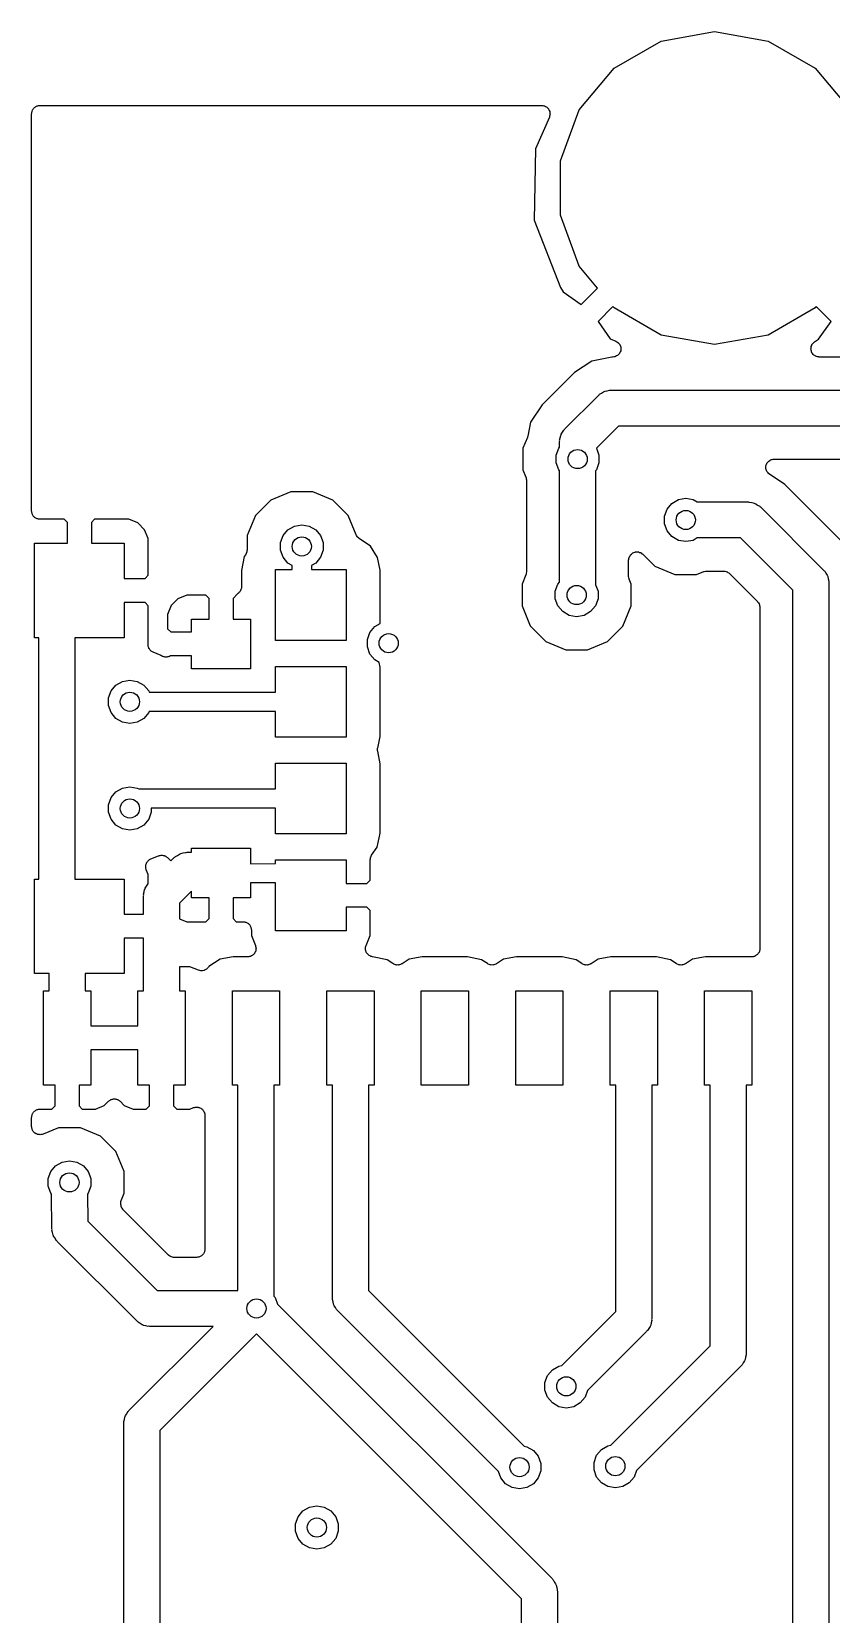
# Model space of a CAD drawing. Extents: x 91.7 to 190.7, y -114.3 to -59.5.
# Drawn here: x 91.69 to 108.62, y -92.98 to -59.46 of the extents above; entities that cross this region are included whole.
import ezdxf

# ---------------------------------------------------------------- set-up
doc = ezdxf.new("R2010")
doc.units = 0
doc.header["$MEASUREMENT"] = 0
doc.layers.add('BLACK', color=7, linetype='CONTINUOUS')

msp = doc.modelspace()

# ---------------------------------------------------------------- linework, layer by layer
at = {"layer": 'Black'}
for p, q in [((104.021, -60.2324), (105.017, -59.6572)), ((105.017, -59.6572), (106.15, -59.4574)), ((106.15, -59.4574), (107.283, -59.6572)), ((107.283, -59.6572), (108.279, -60.2324)), ((103.281, -61.1137), (104.021, -60.2324)), ((108.279, -60.2324), (109.019, -61.1137)), ((91.69, -61.1955), (91.6927, -61.1804)), ((91.69, -69.6102), (91.69, -61.1955)), ((91.6927, -61.165), (91.6979, -61.1506)), ((91.6927, -61.1804), (91.6927, -61.165)), ((91.6979, -61.1506), (91.7006, -61.1355)), ((91.7006, -61.1355), (91.7083, -61.1222)), ((91.7083, -61.1222), (91.7135, -61.1077)), ((91.7135, -61.1077), (91.7234, -61.096)), ((91.7234, -61.096), (91.7311, -61.0827)), ((91.7311, -61.0827), (91.7428, -61.0728)), ((91.7428, -61.0728), (91.7527, -61.0611)), ((91.7527, -61.0611), (91.766, -61.0534)), ((91.766, -61.0534), (91.7777, -61.0435)), ((91.7777, -61.0435), (91.7922, -61.0383)), ((91.7922, -61.0383), (91.8055, -61.0306)), ((91.8055, -61.0306), (91.8206, -61.0279)), ((91.8206, -61.0279), (91.835, -61.0227)), ((91.835, -61.0227), (91.8504, -61.0227)), ((91.8504, -61.0227), (91.8655, -61.02)), ((91.8655, -61.02), (102.491, -61.02)), ((102.652, -61.2659), (102.358, -61.9368)), ((102.491, -61.02), (102.511, -61.0236)), ((102.511, -61.0236), (102.532, -61.025)), ((102.532, -61.025), (102.541, -61.0289)), ((102.541, -61.0289), (102.551, -61.0306)), ((102.551, -61.0306), (102.569, -61.041)), ((102.569, -61.041), (102.588, -61.0494)), ((102.588, -61.0494), (102.595, -61.0562)), ((102.595, -61.0562), (102.604, -61.0611)), ((102.604, -61.0611), (102.617, -61.077)), ((102.617, -61.077), (102.632, -61.0915)), ((102.632, -61.0915), (102.636, -61.1002)), ((102.636, -61.1002), (102.643, -61.1077)), ((102.643, -61.1077), (102.65, -61.1274)), ((102.65, -61.1274), (102.659, -61.1461)), ((102.656, -61.2456), (102.652, -61.2659)), ((102.664, -61.226), (102.656, -61.2456)), ((102.659, -61.1461), (102.66, -61.1558)), ((102.66, -61.1558), (102.664, -61.165)), ((102.664, -61.165), (102.664, -61.1859)), ((102.664, -61.1859), (102.666, -61.2066)), ((102.666, -61.2066), (102.664, -61.2162)), ((102.664, -61.2162), (102.664, -61.226)), ((102.888, -62.1948), (103.281, -61.1137)), ((102.358, -61.9368), (102.328, -63.4514)), ((102.888, -63.3452), (102.888, -62.1948)), ((103.281, -64.4263), (102.888, -63.3452)), ((102.328, -63.4514), (102.885, -64.877)), ((103.671, -64.8903), (103.281, -64.4263)), ((102.885, -64.877), (102.946, -64.9689)), ((102.946, -64.9689), (103.324, -65.2363)), ((103.324, -65.2363), (103.671, -64.8903)), ((103.998, -65.2809), (103.684, -65.5955)), ((104.021, -65.3076), (103.998, -65.2809)), ((105.017, -65.8828), (104.021, -65.3076)), ((108.279, -65.3076), (107.283, -65.8828)), ((108.302, -65.2809), (108.279, -65.3076)), ((108.616, -65.5955), (108.302, -65.2809)), ((103.684, -65.5955), (103.942, -65.9602)), ((108.349, -65.9735), (108.616, -65.5955)), ((103.942, -65.9602), (104.062, -66.0127)), ((104.062, -66.0127), (104.083, -66.0266)), ((104.083, -66.0266), (104.104, -66.0391)), ((106.15, -66.0826), (105.017, -65.8828)), ((107.283, -65.8828), (106.15, -66.0826)), ((108.253, -66.0391), (108.261, -66.0342)), ((108.261, -66.0342), (108.268, -66.0276)), ((108.268, -66.0276), (108.349, -65.9735)), ((103.977, -66.349), (103.548, -66.4345)), ((103.991, -66.349), (103.977, -66.349)), ((104.016, -66.3447), (103.991, -66.349)), ((104.041, -66.3419), (104.016, -66.3447)), ((104.046, -66.3394), (104.041, -66.3419)), ((104.051, -66.3384), (104.046, -66.3394)), ((104.073, -66.3259), (104.051, -66.3384)), ((104.095, -66.3148), (104.073, -66.3259)), ((104.099, -66.3108), (104.095, -66.3148)), ((104.104, -66.3079), (104.099, -66.3108)), ((104.104, -66.0391), (104.108, -66.0434)), ((104.12, -66.2888), (104.104, -66.3079)), ((104.108, -66.0434), (104.112, -66.0465)), ((104.112, -66.0465), (104.127, -66.0666)), ((104.137, -66.2707), (104.12, -66.2888)), ((104.127, -66.0666), (104.143, -66.0857)), ((104.14, -66.2656), (104.137, -66.2707)), ((104.143, -66.2613), (104.14, -66.2656)), ((104.143, -66.0857), (104.145, -66.091)), ((104.152, -66.2378), (104.143, -66.2613)), ((104.145, -66.091), (104.149, -66.0956)), ((104.149, -66.0956), (104.156, -66.1195)), ((104.162, -66.2149), (104.152, -66.2378)), ((104.156, -66.1195), (104.164, -66.143)), ((104.164, -66.204), (104.162, -66.2093)), ((104.162, -66.2093), (104.162, -66.2149)), ((104.164, -66.143), (104.164, -66.1487)), ((104.164, -66.1487), (104.166, -66.1541)), ((104.166, -66.1541), (104.164, -66.179)), ((104.164, -66.179), (104.164, -66.204)), ((108.19, -66.185), (108.193, -66.1641)), ((108.193, -66.1943), (108.19, -66.185)), ((108.193, -66.143), (108.196, -66.134)), ((108.193, -66.1641), (108.193, -66.143)), ((108.193, -66.204), (108.193, -66.1943)), ((108.2, -66.2237), (108.193, -66.204)), ((108.196, -66.134), (108.197, -66.1244)), ((108.197, -66.1244), (108.206, -66.1055)), ((108.205, -66.2442), (108.2, -66.2237)), ((108.21, -66.2522), (108.205, -66.2442)), ((108.206, -66.1055), (108.213, -66.0857)), ((108.213, -66.2613), (108.21, -66.2522)), ((108.213, -66.0857), (108.22, -66.0784)), ((108.227, -66.2774), (108.213, -66.2613)), ((108.22, -66.0784), (108.224, -66.0697)), ((108.224, -66.0697), (108.239, -66.0552)), ((108.239, -66.2949), (108.227, -66.2774)), ((108.239, -66.0552), (108.253, -66.0391)), ((108.246, -66.3006), (108.239, -66.2949)), ((108.253, -66.3079), (108.246, -66.3006)), ((108.271, -66.3185), (108.253, -66.3079)), ((108.288, -66.3309), (108.271, -66.3185)), ((108.297, -66.3336), (108.288, -66.3309)), ((108.305, -66.3384), (108.297, -66.3336)), ((108.326, -66.3421), (108.305, -66.3384)), ((108.346, -66.348), (108.326, -66.3421)), ((108.356, -66.3473), (108.346, -66.348)), ((108.365, -66.349), (108.356, -66.3473)), ((114.66, -66.349), (108.365, -66.349)), ((103.183, -66.6778), (102.498, -67.3634)), ((103.548, -66.4345), (103.183, -66.6778)), ((102.498, -67.3634), (102.254, -67.7276)), ((102.981, -67.8706), (103.691, -67.1606)), ((103.691, -67.1606), (103.704, -67.151)), ((103.704, -67.151), (103.715, -67.1381)), ((103.715, -67.1381), (103.758, -67.1132)), ((103.758, -67.1132), (103.799, -67.0847)), ((103.799, -67.0847), (103.815, -67.0804)), ((103.815, -67.0804), (103.83, -67.072)), ((103.83, -67.072), (103.879, -67.0633)), ((103.879, -67.0633), (103.927, -67.0504)), ((103.927, -67.0504), (103.943, -67.0519)), ((103.943, -67.0519), (103.96, -67.049)), ((103.96, -67.049), (115.022, -67.049)), ((102.19, -68.0384), (102.186, -68.0553)), ((102.196, -68.0222), (102.19, -68.0384)), ((102.254, -67.7276), (102.196, -68.0222)), ((102.883, -68.0587), (102.892, -68.0097)), ((102.892, -68.0097), (102.9, -67.9952)), ((102.9, -67.9952), (102.905, -67.979)), ((102.905, -67.979), (102.933, -67.9382)), ((102.933, -67.9382), (102.958, -67.8951)), ((102.958, -67.8951), (102.971, -67.8843)), ((102.971, -67.8843), (102.981, -67.8706)), ((104.118, -67.811), (103.648, -68.2811)), ((115.18, -67.811), (104.118, -67.811)), ((102.186, -68.0553), (102.093, -68.2788)), ((102.093, -68.2788), (102.093, -68.7392)), ((102.798, -68.4303), (102.853, -68.2805)), ((102.853, -68.2805), (102.869, -68.2609)), ((102.869, -68.14), (102.872, -68.1235)), ((102.869, -68.2609), (102.869, -68.14)), ((102.87, -68.1068), (102.883, -68.0587)), ((102.872, -68.1235), (102.87, -68.1068)), ((103.648, -68.2811), (103.702, -68.4303)), ((102.798, -68.5897), (102.798, -68.4303)), ((102.853, -68.7395), (102.798, -68.5897)), ((103.702, -68.5897), (103.647, -68.7395)), ((103.702, -68.4303), (103.702, -68.5897)), ((107.237, -68.675), (107.239, -68.6657)), ((107.239, -68.6959), (107.237, -68.675)), ((107.239, -68.656), (107.246, -68.6363)), ((107.239, -68.6657), (107.239, -68.656)), ((107.239, -68.717), (107.239, -68.6959)), ((107.242, -68.726), (107.239, -68.717)), ((107.246, -68.6363), (107.251, -68.6158)), ((107.251, -68.6158), (107.256, -68.6078)), ((107.256, -68.6078), (107.26, -68.5987)), ((107.26, -68.5987), (107.273, -68.5826)), ((107.273, -68.5826), (107.285, -68.5651)), ((107.285, -68.5651), (107.293, -68.5594)), ((107.293, -68.5594), (107.299, -68.5521)), ((107.299, -68.5521), (107.317, -68.5415)), ((107.317, -68.5415), (107.334, -68.5291)), ((107.334, -68.5291), (107.343, -68.5264)), ((107.343, -68.5264), (107.352, -68.5216)), ((107.352, -68.5216), (107.372, -68.5179)), ((107.372, -68.5179), (107.393, -68.512)), ((107.393, -68.512), (107.402, -68.5127)), ((107.402, -68.5127), (107.412, -68.511)), ((107.412, -68.511), (115.163, -68.511)), ((102.093, -68.7392), (102.156, -68.8919)), ((102.156, -68.8919), (102.157, -68.8956)), ((102.157, -68.8956), (102.158, -68.8989)), ((102.158, -68.8989), (102.163, -68.9252)), ((102.163, -68.9252), (102.169, -68.9514)), ((102.169, -68.9514), (102.168, -68.9552)), ((102.168, -68.9552), (102.169, -68.9589)), ((102.169, -68.9589), (102.169, -70.8926)), ((102.869, -68.7591), (102.853, -68.7395)), ((102.869, -71.1171), (102.869, -68.7591)), ((103.647, -68.7395), (103.631, -68.7591)), ((103.631, -68.7591), (103.631, -71.1703)), ((107.243, -68.7356), (107.242, -68.726)), ((107.253, -68.7545), (107.243, -68.7356)), ((107.26, -68.7742), (107.253, -68.7545)), ((107.266, -68.7816), (107.26, -68.7742)), ((107.27, -68.7903), (107.266, -68.7816)), ((107.285, -68.8048), (107.27, -68.7903)), ((107.299, -68.8209), (107.285, -68.8048)), ((107.307, -68.8258), (107.299, -68.8209)), ((107.314, -68.8324), (107.307, -68.8258)), ((107.637, -69.0478), (107.314, -68.8324)), ((108.942, -70.3534), (107.637, -69.0478)), ((96.7554, -69.3784), (96.4295, -69.7036)), ((97.1808, -69.2026), (96.7554, -69.3784)), ((97.6412, -69.203), (97.1808, -69.2026)), ((98.0664, -69.3795), (97.6412, -69.203)), ((98.3916, -69.7054), (98.0664, -69.3795)), ((105.245, -69.4484), (105.383, -69.3687)), ((105.383, -69.3687), (105.54, -69.3411)), ((105.54, -69.3411), (105.697, -69.3687)), ((105.697, -69.3687), (105.784, -69.419)), ((91.6927, -69.6254), (91.69, -69.6102)), ((91.6927, -69.6407), (91.6927, -69.6254)), ((91.6979, -69.6552), (91.6927, -69.6407)), ((91.7006, -69.6703), (91.6979, -69.6552)), ((91.7083, -69.6836), (91.7006, -69.6703)), ((91.7135, -69.698), (91.7083, -69.6836)), ((91.7234, -69.7098), (91.7135, -69.698)), ((91.7311, -69.7231), (91.7234, -69.7098)), ((91.7428, -69.7329), (91.7311, -69.7231)), ((96.4295, -69.7036), (96.253, -70.1288)), ((98.5593, -70.1112), (98.3916, -69.7054)), ((105.088, -69.7203), (105.143, -69.5705)), ((105.088, -69.8797), (105.088, -69.7203)), ((105.143, -69.5705), (105.245, -69.4484)), ((105.784, -69.419), (106.86, -69.419)), ((106.86, -69.419), (106.877, -69.4219)), ((106.877, -69.4219), (106.893, -69.4205)), ((106.893, -69.4205), (106.941, -69.4333)), ((106.941, -69.4333), (106.99, -69.442)), ((106.99, -69.442), (107.005, -69.4504)), ((107.005, -69.4504), (107.021, -69.4547)), ((107.021, -69.4547), (107.062, -69.4832)), ((107.062, -69.4832), (107.105, -69.5081)), ((107.105, -69.5081), (107.116, -69.521)), ((107.116, -69.521), (107.129, -69.5306)), ((107.129, -69.5306), (108.459, -70.8606)), ((91.7527, -69.7447), (91.7428, -69.7329)), ((91.766, -69.7524), (91.7527, -69.7447)), ((91.7777, -69.7622), (91.766, -69.7524)), ((91.7922, -69.7675), (91.7777, -69.7622)), ((91.8055, -69.7752), (91.7922, -69.7675)), ((91.8206, -69.7778), (91.8055, -69.7752)), ((91.835, -69.7831), (91.8206, -69.7778)), ((91.8504, -69.7831), (91.835, -69.7831)), ((91.8655, -69.7857), (91.8504, -69.7831)), ((92.3779, -69.7857), (91.8655, -69.7857)), ((92.446, -69.8538), (92.3779, -69.7857)), ((92.446, -70.2938), (92.446, -69.8538)), ((93.0221, -69.7857), (92.954, -69.8538)), ((92.954, -69.8538), (92.954, -70.2938)), ((93.751, -69.7857), (93.0221, -69.7857)), ((93.9378, -69.8631), (93.751, -69.7857)), ((94.0807, -70.006), (93.9378, -69.8631)), ((94.158, -70.1927), (94.0807, -70.006)), ((97.0125, -70.1305), (97.115, -70.0084)), ((97.115, -70.0084), (97.253, -69.9287)), ((97.253, -69.9287), (97.41, -69.9011)), ((97.41, -69.9011), (97.567, -69.9287)), ((97.567, -69.9287), (97.705, -70.0084)), ((97.705, -70.0084), (97.8075, -70.1305)), ((105.143, -70.0295), (105.088, -69.8797)), ((105.245, -70.1516), (105.143, -70.0295)), ((91.75, -72.2938), (91.75, -70.2938)), ((91.75, -70.2938), (92.446, -70.2938)), ((92.954, -70.2938), (93.65, -70.2938)), ((93.65, -70.2938), (93.65, -71.0397)), ((94.158, -70.9717), (94.158, -70.1927)), ((96.253, -70.1288), (96.2527, -70.4303)), ((96.958, -70.2803), (97.0125, -70.1305)), ((96.958, -70.4397), (96.958, -70.2803)), ((97.8075, -70.1305), (97.862, -70.2803)), ((97.862, -70.2803), (97.862, -70.4397)), ((98.5702, -70.1283), (98.5593, -70.1112)), ((98.5789, -70.1465), (98.5702, -70.1283)), ((98.5864, -70.1538), (98.5789, -70.1465)), ((98.592, -70.1627), (98.5864, -70.1538)), ((98.608, -70.175), (98.592, -70.1627)), ((98.6225, -70.1891), (98.608, -70.175)), ((98.8615, -70.3524), (98.6225, -70.1891)), ((99.0155, -70.5917), (98.8615, -70.3524)), ((105.383, -70.2313), (105.245, -70.1516)), ((105.54, -70.2589), (105.383, -70.2313)), ((105.697, -70.2313), (105.54, -70.2589)), ((105.784, -70.181), (105.697, -70.2313)), ((106.702, -70.181), (105.784, -70.181)), ((107.809, -71.2878), (106.702, -70.181)), ((96.1926, -70.5724), (96.1328, -70.8676)), ((96.2221, -70.5292), (96.1926, -70.5724)), ((96.2312, -70.5093), (96.2221, -70.5292)), ((96.2421, -70.4903), (96.2312, -70.5093)), ((96.2436, -70.4817), (96.2421, -70.4903)), ((96.2473, -70.4736), (96.2436, -70.4817)), ((96.2489, -70.4519), (96.2473, -70.4736)), ((96.2527, -70.4303), (96.2489, -70.4519)), ((97.0125, -70.5895), (96.958, -70.4397)), ((97.115, -70.7116), (97.0125, -70.5895)), ((97.2068, -70.7646), (97.115, -70.7116)), ((97.705, -70.7116), (97.6132, -70.7646)), ((97.8075, -70.5895), (97.705, -70.7116)), ((97.862, -70.4397), (97.8075, -70.5895)), ((99.0672, -70.8664), (99.0155, -70.5917)), ((104.331, -70.6511), (104.335, -70.6284)), ((104.331, -70.9895), (104.331, -70.6511)), ((104.335, -70.6284), (104.337, -70.6055)), ((104.337, -70.6055), (104.34, -70.5986)), ((104.34, -70.5986), (104.342, -70.591)), ((104.342, -70.591), (104.353, -70.5711)), ((104.353, -70.5711), (104.363, -70.5503)), ((104.363, -70.5503), (104.368, -70.5449)), ((104.368, -70.5449), (104.372, -70.5383)), ((104.372, -70.5383), (104.39, -70.5235)), ((104.39, -70.5235), (104.406, -70.5072)), ((104.406, -70.5072), (104.413, -70.504)), ((104.413, -70.504), (104.419, -70.4991)), ((104.419, -70.4991), (104.44, -70.4912)), ((104.44, -70.4912), (104.461, -70.4815)), ((104.461, -70.4815), (104.469, -70.4808)), ((104.469, -70.4808), (104.476, -70.4782)), ((104.476, -70.4782), (104.499, -70.4782)), ((104.499, -70.4782), (104.522, -70.4762)), ((104.522, -70.4762), (104.529, -70.4782)), ((104.529, -70.4782), (104.537, -70.4782)), ((104.537, -70.4782), (104.559, -70.4861)), ((104.559, -70.4861), (104.581, -70.4921)), ((104.581, -70.4921), (104.587, -70.4965)), ((104.587, -70.4965), (104.594, -70.4991)), ((104.594, -70.4991), (104.612, -70.5139)), ((104.612, -70.5139), (104.631, -70.5271)), ((104.631, -70.5271), (104.884, -70.7805)), ((93.65, -71.0397), (94.0899, -71.0397)), ((94.0899, -71.0397), (94.158, -70.9717)), ((96.1328, -70.8676), (96.1328, -71.2165)), ((96.85, -72.35), (96.85, -70.85)), ((96.85, -70.85), (97.2068, -70.85)), ((97.2068, -70.85), (97.2068, -70.7646)), ((97.6132, -70.7646), (97.6132, -70.85)), ((97.6132, -70.85), (98.35, -70.85)), ((98.35, -70.85), (98.35, -72.35)), ((99.0672, -71.9937), (99.0672, -70.8664)), ((102.156, -70.9599), (102.073, -71.1588)), ((102.158, -70.9527), (102.156, -70.9561)), ((102.156, -70.9561), (102.156, -70.9599)), ((102.163, -70.9264), (102.158, -70.9527)), ((102.169, -70.9004), (102.163, -70.9264)), ((102.169, -70.8926), (102.168, -70.8965)), ((102.168, -70.8965), (102.169, -70.9004)), ((104.332, -70.9932), (104.331, -70.9895)), ((104.331, -70.997), (104.332, -70.9932)), ((104.337, -71.0231), (104.331, -70.997)), ((104.342, -71.0495), (104.337, -71.0231)), ((104.343, -71.0528), (104.342, -71.0495)), ((104.344, -71.0565), (104.343, -71.0528)), ((104.387, -71.1608), (104.344, -71.0565)), ((104.884, -70.7805), (105.309, -70.957)), ((105.309, -70.957), (105.769, -70.9574)), ((105.769, -70.9574), (105.922, -70.8943)), ((105.922, -70.8943), (105.926, -70.8935)), ((105.926, -70.8935), (105.929, -70.8916)), ((105.929, -70.8916), (105.955, -70.8869)), ((105.955, -70.8869), (105.981, -70.8812)), ((105.981, -70.8812), (105.985, -70.8817)), ((105.985, -70.8817), (105.989, -70.881)), ((105.989, -70.881), (106.34, -70.881)), ((106.34, -70.881), (106.347, -70.8823)), ((106.347, -70.8823), (106.355, -70.8817)), ((106.355, -70.8817), (106.377, -70.8876)), ((106.377, -70.8876), (106.4, -70.8916)), ((106.4, -70.8916), (106.406, -70.8954)), ((106.406, -70.8954), (106.414, -70.8974)), ((106.414, -70.8974), (106.432, -70.9106)), ((106.432, -70.9106), (106.452, -70.9221)), ((106.452, -70.9221), (106.457, -70.928)), ((106.457, -70.928), (106.464, -70.9324)), ((106.464, -70.9324), (107.058, -71.5264)), ((108.459, -70.8606), (108.469, -70.8743)), ((108.469, -70.8743), (108.482, -70.8851)), ((108.482, -70.8851), (108.507, -70.9282)), ((108.507, -70.9282), (108.535, -70.969)), ((108.535, -70.969), (108.54, -70.9852)), ((108.54, -70.9852), (108.548, -70.9997)), ((108.548, -70.9997), (108.557, -71.0487)), ((108.557, -71.0487), (108.57, -71.0968)), ((94.974, -71.392), (94.7872, -71.4693)), ((95.3779, -71.392), (94.974, -71.392)), ((95.446, -71.4601), (95.3779, -71.392)), ((96.0481, -71.366), (95.954, -71.4601)), ((96.0569, -71.3586), (96.0481, -71.366)), ((96.0702, -71.3509), (96.0569, -71.3586)), ((96.08, -71.3392), (96.0702, -71.3509)), ((96.0918, -71.3293), (96.08, -71.3392)), ((96.0995, -71.316), (96.0918, -71.3293)), ((96.1093, -71.3042), (96.0995, -71.316)), ((96.1146, -71.2898), (96.1093, -71.3042)), ((96.1223, -71.2765), (96.1146, -71.2898)), ((96.1249, -71.2614), (96.1223, -71.2765)), ((96.1302, -71.247), (96.1249, -71.2614)), ((96.1328, -71.2165), (96.1302, -71.2316)), ((96.1302, -71.2316), (96.1302, -71.247)), ((102.073, -71.1588), (102.073, -71.6192)), ((102.778, -71.3103), (102.833, -71.1605)), ((102.778, -71.4697), (102.778, -71.3103)), ((102.833, -71.1605), (102.869, -71.1171)), ((103.631, -71.1703), (103.682, -71.3103)), ((103.682, -71.3103), (103.682, -71.4697)), ((104.387, -71.6212), (104.387, -71.1608)), ((107.809, -96), (107.809, -71.2878)), ((108.57, -71.0968), (108.568, -71.1135)), ((108.568, -71.1135), (108.571, -71.13)), ((108.571, -71.13), (108.571, -95.8422)), ((94.0899, -71.5477), (93.65, -71.5477)), ((93.65, -71.5477), (93.65, -72.2938)), ((94.158, -71.6158), (94.0899, -71.5477)), ((94.158, -71.764), (94.158, -71.6158)), ((94.6443, -71.6122), (94.567, -71.799)), ((94.7872, -71.4693), (94.6443, -71.6122)), ((95.446, -71.9), (95.446, -71.4601)), ((95.954, -71.4601), (95.954, -71.9)), ((102.073, -71.6192), (102.248, -72.0446)), ((102.833, -71.6195), (102.778, -71.4697)), ((102.935, -71.7416), (102.833, -71.6195)), ((103.627, -71.6195), (103.525, -71.7416)), ((103.682, -71.4697), (103.627, -71.6195)), ((104.21, -72.0464), (104.387, -71.6212)), ((107.058, -71.5264), (107.062, -71.5327)), ((107.062, -71.5327), (107.068, -71.5377)), ((107.068, -71.5377), (107.079, -71.5575)), ((107.079, -71.5575), (107.093, -71.5763)), ((107.093, -71.5763), (107.095, -71.5837)), ((107.095, -71.5837), (107.098, -71.5904)), ((107.098, -71.5904), (107.102, -71.613)), ((107.102, -71.613), (107.108, -71.6352)), ((107.108, -71.6352), (107.108, -71.6429)), ((107.108, -71.6429), (107.109, -71.6505)), ((107.109, -71.6505), (107.109, -78.8773)), ((94.158, -72.406), (94.158, -71.764)), ((94.567, -71.799), (94.567, -72.1029)), ((95.075, -72.171), (95.075, -71.9)), ((95.075, -71.9), (95.446, -71.9)), ((95.954, -71.9), (96.325, -71.9)), ((96.325, -71.9), (96.325, -72.95)), ((98.8525, -72.1805), (98.955, -72.0584)), ((98.955, -72.0584), (99.0672, -71.9937)), ((102.248, -72.0446), (102.574, -72.3705)), ((103.073, -71.8213), (102.935, -71.7416)), ((103.23, -71.8489), (103.073, -71.8213)), ((103.387, -71.8213), (103.23, -71.8489)), ((103.525, -71.7416), (103.387, -71.8213)), ((103.885, -72.3716), (104.21, -72.0464)), ((91.839, -72.2938), (91.75, -72.2938)), ((91.839, -77.4062), (91.839, -72.2938)), ((93.65, -72.2938), (92.601, -72.2938)), ((92.601, -72.2938), (92.601, -77.4062)), ((94.567, -72.1029), (94.6351, -72.171)), ((94.6351, -72.171), (95.075, -72.171)), ((98.35, -72.35), (96.85, -72.35)), ((98.798, -72.3303), (98.8525, -72.1805)), ((98.798, -72.4897), (98.798, -72.3303)), ((102.574, -72.3705), (102.999, -72.547)), ((103.459, -72.5474), (103.885, -72.3716)), ((94.1542, -72.4317), (94.1575, -72.4166)), ((94.1562, -72.4468), (94.1542, -72.4317)), ((94.1555, -72.4621), (94.1562, -72.4468)), ((94.1601, -72.4768), (94.1555, -72.4621)), ((94.1575, -72.4166), (94.158, -72.406)), ((94.1621, -72.4921), (94.1601, -72.4768)), ((94.1692, -72.5056), (94.1621, -72.4921)), ((94.1738, -72.5202), (94.1692, -72.5056)), ((94.1832, -72.5325), (94.1738, -72.5202)), ((94.1903, -72.5461), (94.1832, -72.5325)), ((94.2016, -72.5565), (94.1903, -72.5461)), ((94.2108, -72.5686), (94.2016, -72.5565)), ((94.2239, -72.5769), (94.2108, -72.5686)), ((94.2352, -72.5873), (94.2239, -72.5769)), ((94.2493, -72.5932), (94.2352, -72.5873)), ((94.2622, -72.6014), (94.2493, -72.5932)), ((94.4328, -72.6722), (94.2622, -72.6014)), ((94.4348, -72.6742), (94.4328, -72.6722)), ((94.4486, -72.6806), (94.4348, -72.6742)), ((94.4611, -72.6894), (94.4486, -72.6806)), ((94.476, -72.6934), (94.4611, -72.6894)), ((94.49, -72.6999), (94.476, -72.6934)), ((94.5052, -72.7013), (94.49, -72.6999)), ((94.52, -72.7052), (94.5052, -72.7013)), ((94.5354, -72.7039), (94.52, -72.7052)), ((94.5507, -72.7053), (94.5354, -72.7039)), ((94.5655, -72.7013), (94.5507, -72.7053)), ((94.5807, -72.7), (94.5655, -72.7013)), ((94.5947, -72.6935), (94.5807, -72.7)), ((94.6096, -72.6895), (94.5947, -72.6935)), ((94.6221, -72.6807), (94.6096, -72.6895)), ((94.6258, -72.679), (94.6221, -72.6807)), ((95.075, -72.679), (94.6258, -72.679)), ((95.075, -72.95), (95.075, -72.679)), ((98.8525, -72.6395), (98.798, -72.4897)), ((98.955, -72.7616), (98.8525, -72.6395)), ((102.999, -72.547), (103.459, -72.5474)), ((96.325, -72.95), (95.075, -72.95)), ((96.85, -73.4468), (96.85, -72.9)), ((96.85, -72.9), (98.35, -72.9)), ((98.35, -72.9), (98.35, -74.4)), ((99.0481, -72.8154), (98.955, -72.7616)), ((99.0672, -72.9164), (99.0481, -72.8154)), ((99.0672, -74.3824), (99.0672, -72.9164)), ((93.3725, -73.4205), (93.475, -73.2984)), ((93.475, -73.2984), (93.613, -73.2187)), ((93.613, -73.2187), (93.77, -73.1911)), ((93.77, -73.1911), (93.927, -73.2187)), ((93.927, -73.2187), (94.065, -73.2984)), ((94.065, -73.2984), (94.1675, -73.4205)), ((93.318, -73.5703), (93.3725, -73.4205)), ((93.318, -73.7297), (93.318, -73.5703)), ((93.3725, -73.8795), (93.318, -73.7297)), ((94.1675, -73.4205), (94.177, -73.4468)), ((94.177, -73.4468), (96.85, -73.4468)), ((93.475, -74.0016), (93.3725, -73.8795)), ((93.613, -74.0813), (93.475, -74.0016)), ((93.77, -74.1089), (93.613, -74.0813)), ((93.927, -74.0813), (93.77, -74.1089)), ((94.065, -74.0016), (93.927, -74.0813)), ((94.1675, -73.8795), (94.065, -74.0016)), ((94.177, -73.8532), (94.1675, -73.8795)), ((96.85, -73.8532), (94.177, -73.8532)), ((96.85, -74.4), (96.85, -73.8532)), ((98.35, -74.4), (96.85, -74.4)), ((99.017, -74.6301), (99.0672, -74.3824)), ((99.0155, -74.691), (99.0161, -74.6637)), ((99.0165, -74.6941), (99.0155, -74.691)), ((99.0158, -74.6364), (99.0169, -74.6333)), ((99.0161, -74.6637), (99.0158, -74.6364)), ((99.0165, -74.6974), (99.0165, -74.6941)), ((99.0672, -74.9664), (99.0165, -74.6974)), ((99.0169, -74.6333), (99.017, -74.6301)), ((96.85, -75.4968), (96.85, -74.95)), ((96.85, -74.95), (98.35, -74.95)), ((98.35, -74.95), (98.35, -76.45)), ((99.0672, -76.4324), (99.0672, -74.9664)), ((93.318, -75.8303), (93.3725, -75.6805)), ((93.3725, -75.6805), (93.475, -75.5584)), ((93.475, -75.5584), (93.613, -75.4787)), ((93.613, -75.4787), (93.77, -75.4511)), ((93.77, -75.4511), (93.927, -75.4787)), ((93.927, -75.4787), (93.9583, -75.4968)), ((93.9583, -75.4968), (96.85, -75.4968)), ((93.318, -75.9897), (93.318, -75.8303)), ((93.3725, -76.1395), (93.318, -75.9897)), ((94.222, -75.9897), (94.1675, -76.1395)), ((95.44, -75.9032), (94.222, -75.9032)), ((94.222, -75.9032), (94.222, -75.9897)), ((96.85, -75.9032), (95.44, -75.9032)), ((96.85, -76.45), (96.85, -75.9032)), ((93.475, -76.2616), (93.3725, -76.1395)), ((93.613, -76.3413), (93.475, -76.2616)), ((93.77, -76.3689), (93.613, -76.3413)), ((93.927, -76.3413), (93.77, -76.3689)), ((94.065, -76.2616), (93.927, -76.3413)), ((94.1675, -76.1395), (94.065, -76.2616)), ((95.075, -76.839), (95.075, -76.75)), ((95.075, -76.75), (96.325, -76.75)), ((96.325, -76.75), (96.325, -77.08)), ((98.35, -76.45), (96.85, -76.45)), ((98.8886, -76.9015), (99.0074, -76.7276)), ((99.0074, -76.7276), (99.0672, -76.4324)), ((94.1107, -77.1036), (94.1127, -77.0885)), ((94.1127, -77.0885), (94.1198, -77.0748)), ((94.1198, -77.0748), (94.1244, -77.0601)), ((94.1244, -77.0601), (94.1338, -77.0479)), ((94.1338, -77.0479), (94.1408, -77.0344)), ((94.1408, -77.0344), (94.1522, -77.024)), ((94.1522, -77.024), (94.1616, -77.0117)), ((94.1616, -77.0117), (94.1745, -77.0035)), ((94.1745, -77.0035), (94.1857, -76.9932)), ((94.1857, -76.9932), (94.2, -76.9873)), ((94.2, -76.9873), (94.213, -76.979)), ((94.213, -76.979), (94.3737, -76.9126)), ((94.3737, -76.9126), (94.3849, -76.9102)), ((94.3849, -76.9102), (94.3953, -76.9053)), ((94.3953, -76.9053), (94.4144, -76.9037)), ((94.4144, -76.9037), (94.4332, -76.8995)), ((94.4332, -76.8995), (94.4446, -76.901)), ((94.4446, -76.901), (94.456, -76.9)), ((94.456, -76.9), (94.4746, -76.905)), ((94.4746, -76.905), (94.4936, -76.9075)), ((94.4936, -76.9075), (94.5038, -76.9128)), ((94.5038, -76.9128), (94.5149, -76.9158)), ((94.5149, -76.9158), (94.5306, -76.9268)), ((94.5306, -76.9268), (94.5477, -76.9357)), ((94.5477, -76.9357), (94.5554, -76.9442)), ((94.5554, -76.9442), (94.5648, -76.9507)), ((94.5648, -76.9507), (94.6351, -77.021)), ((94.6351, -77.021), (94.6402, -77.021)), ((94.6402, -77.021), (94.7106, -76.9506)), ((94.7106, -76.9506), (94.7243, -76.941)), ((94.7243, -76.941), (94.7351, -76.9281)), ((94.7351, -76.9281), (94.7782, -76.9032)), ((94.7782, -76.9032), (94.819, -76.8747)), ((94.819, -76.8747), (94.8352, -76.8704)), ((94.8352, -76.8704), (94.8497, -76.862)), ((94.8497, -76.862), (94.8987, -76.8533)), ((94.8987, -76.8533), (94.9468, -76.8404)), ((94.9468, -76.8404), (94.9635, -76.8419)), ((94.9635, -76.8419), (94.98, -76.839)), ((94.98, -76.839), (95.075, -76.839)), ((96.325, -77.08), (96.85, -77.0766)), ((96.85, -77.0766), (96.85, -77)), ((96.85, -77), (98.35, -77)), ((98.35, -77), (98.35, -77.496)), ((98.858, -77.0005), (98.8618, -76.9789)), ((98.858, -77.4279), (98.858, -77.0005)), ((98.8618, -76.9789), (98.8635, -76.957)), ((98.8635, -76.957), (98.8671, -76.949)), ((98.8671, -76.949), (98.8686, -76.9404)), ((98.8686, -76.9404), (98.8796, -76.9214)), ((98.8796, -76.9214), (98.8886, -76.9015)), ((91.75, -79.4062), (91.75, -77.4062)), ((91.75, -77.4062), (91.839, -77.4062)), ((92.601, -77.4062), (93.65, -77.4062)), ((93.65, -77.4062), (93.65, -78.1522)), ((94.1047, -77.1489), (94.1067, -77.1336)), ((94.108, -77.1638), (94.1047, -77.1489)), ((94.1061, -77.1182), (94.1107, -77.1036)), ((94.1067, -77.1336), (94.1061, -77.1182)), ((94.1087, -77.1791), (94.108, -77.1638)), ((94.1146, -77.1933), (94.1087, -77.1791)), ((94.1179, -77.2084), (94.1146, -77.1933)), ((94.158, -77.3052), (94.1179, -77.2084)), ((94.158, -77.5068), (94.158, -77.3052)), ((98.7899, -77.496), (98.858, -77.4279)), ((94.059, -77.76), (94.0619, -77.7435)), ((94.059, -78.1522), (94.059, -77.76)), ((94.0604, -77.7268), (94.0733, -77.6787)), ((94.0619, -77.7435), (94.0604, -77.7268)), ((94.0733, -77.6787), (94.082, -77.6297)), ((94.082, -77.6297), (94.0904, -77.6152)), ((94.0904, -77.6152), (94.0947, -77.599)), ((94.0947, -77.599), (94.1232, -77.5582)), ((94.1232, -77.5582), (94.1481, -77.5151)), ((94.1481, -77.5151), (94.158, -77.5068)), ((95.075, -77.6638), (94.821, -77.9178)), ((95.075, -77.8), (95.075, -77.6638)), ((96.85, -77.483), (96.325, -77.4864)), ((96.325, -77.4864), (96.325, -77.8)), ((96.85, -78.5), (96.85, -77.483)), ((98.35, -77.496), (98.7899, -77.496)), ((94.821, -77.9178), (94.821, -78.2446)), ((95.446, -77.8), (95.075, -77.8)), ((95.446, -78.2399), (95.446, -77.8)), ((96.325, -77.8), (95.954, -77.8)), ((95.954, -77.8), (95.954, -78.2399)), ((98.7899, -78.004), (98.35, -78.004)), ((98.35, -78.004), (98.35, -78.5)), ((98.858, -78.0721), (98.7899, -78.004)), ((98.858, -78.601), (98.858, -78.0721)), ((93.65, -78.1522), (94.059, -78.1522)), ((94.821, -78.2446), (94.974, -78.308)), ((94.974, -78.308), (95.3779, -78.308)), ((95.3779, -78.308), (95.446, -78.2399)), ((95.954, -78.2399), (96.0221, -78.308)), ((96.0221, -78.308), (96.1665, -78.308)), ((96.1665, -78.308), (96.1816, -78.3107)), ((96.1816, -78.3107), (96.197, -78.3107)), ((96.197, -78.3107), (96.2114, -78.3159)), ((96.2114, -78.3159), (96.2265, -78.3186)), ((96.2265, -78.3186), (96.2398, -78.3263)), ((96.2398, -78.3263), (96.2542, -78.3315)), ((96.2542, -78.3315), (96.266, -78.3414)), ((96.266, -78.3414), (96.2793, -78.3491)), ((96.2793, -78.3491), (96.2892, -78.3608)), ((96.2892, -78.3608), (96.3009, -78.3707)), ((96.3009, -78.3707), (96.3086, -78.384)), ((96.3086, -78.384), (96.3185, -78.3957)), ((96.3185, -78.3957), (96.3237, -78.4102)), ((96.3237, -78.4102), (96.3314, -78.4235)), ((96.3314, -78.4235), (96.3341, -78.4386)), ((96.3341, -78.4386), (96.3393, -78.453)), ((93.65, -78.6602), (93.65, -79.4062)), ((94.059, -78.6602), (93.65, -78.6602)), ((94.059, -79.77), (94.059, -78.6602)), ((96.3393, -78.453), (96.3393, -78.4684)), ((96.3393, -78.4684), (96.342, -78.4835)), ((96.342, -78.4835), (96.342, -78.601)), ((96.342, -78.601), (96.4286, -78.8102)), ((98.35, -78.5), (96.85, -78.5)), ((98.7714, -78.8102), (98.858, -78.601)), ((95.6817, -79.1045), (95.4424, -79.2585)), ((95.9564, -79.0528), (95.6817, -79.1045)), ((96.2665, -79.0528), (95.9564, -79.0528)), ((96.2853, -79.0495), (96.2665, -79.0528)), ((96.3045, -79.0487), (96.2853, -79.0495)), ((96.3151, -79.0443), (96.3045, -79.0487)), ((96.3265, -79.0423), (96.3151, -79.0443)), ((96.3431, -79.0327), (96.3265, -79.0423)), ((96.3608, -79.0254), (96.3431, -79.0327)), ((96.3693, -79.0176), (96.3608, -79.0254)), ((96.3793, -79.0118), (96.3693, -79.0176)), ((96.3916, -78.9971), (96.3793, -79.0118)), ((96.4057, -78.9842), (96.3916, -78.9971)), ((96.4111, -78.9739), (96.4057, -78.9842)), ((96.4185, -78.9651), (96.4111, -78.9739)), ((96.425, -78.9471), (96.4185, -78.9651)), ((96.4339, -78.9301), (96.425, -78.9471)), ((96.4286, -78.8102), (96.4328, -78.8289)), ((96.4328, -78.8289), (96.4393, -78.8469)), ((96.4354, -78.9187), (96.4339, -78.9301)), ((96.4393, -78.9078), (96.4354, -78.9187)), ((96.4393, -78.8469), (96.4393, -78.8584)), ((96.4393, -78.8584), (96.4418, -78.8697)), ((96.4418, -78.8697), (96.4393, -78.8887)), ((96.4393, -78.8887), (96.4393, -78.9078)), ((98.7582, -78.8697), (98.7607, -78.8584)), ((98.7607, -78.8887), (98.7582, -78.8697)), ((98.7607, -78.8469), (98.7672, -78.8289)), ((98.7607, -78.8584), (98.7607, -78.8469)), ((98.7607, -78.9078), (98.7607, -78.8887)), ((98.7646, -78.9187), (98.7607, -78.9078)), ((98.7661, -78.9301), (98.7646, -78.9187)), ((98.775, -78.9471), (98.7661, -78.9301)), ((98.7672, -78.8289), (98.7714, -78.8102)), ((98.7815, -78.9651), (98.775, -78.9471)), ((98.7889, -78.9739), (98.7815, -78.9651)), ((98.7943, -78.9842), (98.7889, -78.9739)), ((98.8084, -78.9971), (98.7943, -78.9842)), ((98.8207, -79.0118), (98.8084, -78.9971)), ((98.8307, -79.0176), (98.8207, -79.0118)), ((98.8392, -79.0254), (98.8307, -79.0176)), ((98.8569, -79.0327), (98.8392, -79.0254)), ((98.8735, -79.0423), (98.8569, -79.0327)), ((98.8849, -79.0443), (98.8735, -79.0423)), ((98.8955, -79.0487), (98.8849, -79.0443)), ((98.9045, -79.0491), (98.8955, -79.0487)), ((98.9052, -79.0494), (98.9045, -79.0491)), ((99.2176, -79.1126), (98.9052, -79.0494)), ((99.6817, -79.1045), (99.5345, -79.1993)), ((99.9564, -79.0528), (99.6817, -79.1045)), ((100.922, -79.0528), (99.9564, -79.0528)), ((101.218, -79.1126), (100.922, -79.0528)), ((101.682, -79.1045), (101.534, -79.1993)), ((101.956, -79.0528), (101.682, -79.1045)), ((102.922, -79.0528), (101.956, -79.0528)), ((103.218, -79.1126), (102.922, -79.0528)), ((103.682, -79.1045), (103.534, -79.1993)), ((103.956, -79.0528), (103.682, -79.1045)), ((104.922, -79.0528), (103.956, -79.0528)), ((105.218, -79.1126), (104.922, -79.0528)), ((105.682, -79.1045), (105.534, -79.1993)), ((105.956, -79.0528), (105.682, -79.1045)), ((106.933, -79.0528), (105.956, -79.0528)), ((106.949, -79.0502), (106.933, -79.0528)), ((106.964, -79.0502), (106.949, -79.0502)), ((106.978, -79.0449), (106.964, -79.0502)), ((106.994, -79.0423), (106.978, -79.0449)), ((107.007, -79.0346), (106.994, -79.0423)), ((107.021, -79.0293), (107.007, -79.0346)), ((107.033, -79.0195), (107.021, -79.0293)), ((107.046, -79.0118), (107.033, -79.0195)), ((107.056, -79), (107.046, -79.0118)), ((107.068, -78.9902), (107.056, -79)), ((107.076, -78.9769), (107.068, -78.9902)), ((107.085, -78.9651), (107.076, -78.9769)), ((107.091, -78.9507), (107.085, -78.9651)), ((107.098, -78.9374), (107.091, -78.9507)), ((107.101, -78.9223), (107.098, -78.9374)), ((107.106, -78.9078), (107.101, -78.9223)), ((107.109, -78.8773), (107.106, -78.8925)), ((107.106, -78.8925), (107.106, -78.9078)), ((92.059, -79.4062), (91.75, -79.4062)), ((92.059, -79.77), (92.059, -79.4062)), ((93.65, -79.4062), (92.821, -79.4062)), ((92.821, -79.4062), (92.821, -79.77)), ((95.041, -79.262), (94.821, -79.262)), ((94.821, -79.262), (94.821, -79.77)), ((95.2204, -79.3363), (95.041, -79.262)), ((95.2474, -79.3423), (95.2204, -79.3363)), ((95.2742, -79.3491), (95.2474, -79.3423)), ((95.2771, -79.3488), (95.2742, -79.3491)), ((95.2799, -79.3495), (95.2771, -79.3488)), ((95.3073, -79.3459), (95.2799, -79.3495)), ((95.3349, -79.3431), (95.3073, -79.3459)), ((95.3375, -79.3419), (95.3349, -79.3431)), ((95.3403, -79.3415), (95.3375, -79.3419)), ((95.3648, -79.3287), (95.3403, -79.3415)), ((95.3898, -79.3167), (95.3648, -79.3287)), ((95.3918, -79.3147), (95.3898, -79.3167)), ((95.3944, -79.3134), (95.3918, -79.3147)), ((95.4131, -79.293), (95.3944, -79.3134)), ((95.4324, -79.2731), (95.4131, -79.293)), ((95.4424, -79.2585), (95.4324, -79.2731)), ((99.3405, -79.1966), (99.2176, -79.1126)), ((99.3505, -79.2011), (99.3405, -79.1966)), ((99.3592, -79.2077), (99.3505, -79.2011)), ((99.378, -79.2136), (99.3592, -79.2077)), ((99.396, -79.2217), (99.378, -79.2136)), ((99.4069, -79.2225), (99.396, -79.2217)), ((99.4174, -79.2258), (99.4069, -79.2225)), ((99.4371, -79.2248), (99.4174, -79.2258)), ((99.4568, -79.2263), (99.4371, -79.2248)), ((99.4673, -79.2234), (99.4568, -79.2263)), ((99.4783, -79.2228), (99.4673, -79.2234)), ((99.4965, -79.2152), (99.4783, -79.2228)), ((99.5155, -79.2099), (99.4965, -79.2152)), ((99.5244, -79.2035), (99.5155, -79.2099)), ((99.5345, -79.1993), (99.5244, -79.2035)), ((101.34, -79.1966), (101.218, -79.1126)), ((101.35, -79.2011), (101.34, -79.1966)), ((101.359, -79.2077), (101.35, -79.2011)), ((101.378, -79.2136), (101.359, -79.2077)), ((101.396, -79.2217), (101.378, -79.2136)), ((101.407, -79.2225), (101.396, -79.2217)), ((101.417, -79.2258), (101.407, -79.2225)), ((101.437, -79.2248), (101.417, -79.2258)), ((101.457, -79.2263), (101.437, -79.2248)), ((101.467, -79.2234), (101.457, -79.2263)), ((101.478, -79.2228), (101.467, -79.2234)), ((101.496, -79.2152), (101.478, -79.2228)), ((101.515, -79.2099), (101.496, -79.2152)), ((101.524, -79.2035), (101.515, -79.2099)), ((101.534, -79.1993), (101.524, -79.2035)), ((103.34, -79.1966), (103.218, -79.1126)), ((103.35, -79.2011), (103.34, -79.1966)), ((103.359, -79.2077), (103.35, -79.2011)), ((103.378, -79.2136), (103.359, -79.2077)), ((103.396, -79.2217), (103.378, -79.2136)), ((103.407, -79.2225), (103.396, -79.2217)), ((103.417, -79.2258), (103.407, -79.2225)), ((103.437, -79.2248), (103.417, -79.2258)), ((103.457, -79.2263), (103.437, -79.2248)), ((103.467, -79.2234), (103.457, -79.2263)), ((103.478, -79.2228), (103.467, -79.2234)), ((103.496, -79.2152), (103.478, -79.2228)), ((103.515, -79.2099), (103.496, -79.2152)), ((103.524, -79.2035), (103.515, -79.2099)), ((103.534, -79.1993), (103.524, -79.2035)), ((105.34, -79.1966), (105.218, -79.1126)), ((105.35, -79.2011), (105.34, -79.1966)), ((105.359, -79.2077), (105.35, -79.2011)), ((105.378, -79.2136), (105.359, -79.2077)), ((105.396, -79.2217), (105.378, -79.2136)), ((105.407, -79.2225), (105.396, -79.2217)), ((105.417, -79.2258), (105.407, -79.2225)), ((105.437, -79.2248), (105.417, -79.2258)), ((105.457, -79.2263), (105.437, -79.2248)), ((105.467, -79.2234), (105.457, -79.2263)), ((105.478, -79.2228), (105.467, -79.2234)), ((105.496, -79.2152), (105.478, -79.2228)), ((105.515, -79.2099), (105.496, -79.2152)), ((105.524, -79.2035), (105.515, -79.2099)), ((105.534, -79.1993), (105.524, -79.2035)), ((91.94, -81.77), (91.94, -79.77)), ((91.94, -79.77), (92.059, -79.77)), ((92.821, -79.77), (92.94, -79.77)), ((92.94, -79.77), (92.94, -80.516)), ((93.94, -80.516), (93.94, -79.77)), ((93.94, -79.77), (94.059, -79.77)), ((94.821, -79.77), (94.94, -79.77)), ((94.94, -79.77), (94.94, -81.77)), ((95.94, -81.77), (95.94, -79.77)), ((95.94, -79.77), (96.94, -79.77)), ((96.94, -79.77), (96.94, -81.77)), ((97.94, -81.77), (97.94, -79.77)), ((97.94, -79.77), (98.94, -79.77)), ((98.94, -79.77), (98.94, -81.77)), ((99.94, -81.77), (99.94, -79.77)), ((99.94, -79.77), (100.94, -79.77)), ((100.94, -79.77), (100.94, -81.77)), ((101.94, -81.77), (101.94, -79.77)), ((101.94, -79.77), (102.94, -79.77)), ((102.94, -79.77), (102.94, -81.77)), ((103.94, -81.77), (103.94, -79.77)), ((103.94, -79.77), (104.94, -79.77)), ((104.94, -79.77), (104.94, -81.77)), ((105.94, -81.77), (105.94, -79.77)), ((105.94, -79.77), (106.94, -79.77)), ((106.94, -79.77), (106.94, -81.77)), ((92.94, -80.516), (93.94, -80.516)), ((92.94, -81.024), (92.94, -81.77)), ((93.94, -81.024), (92.94, -81.024)), ((93.94, -81.77), (93.94, -81.024)), ((92.186, -81.77), (91.94, -81.77)), ((92.186, -82.2099), (92.186, -81.77)), ((92.94, -81.77), (92.694, -81.77)), ((92.694, -81.77), (92.694, -82.2099)), ((94.186, -81.77), (93.94, -81.77)), ((94.186, -82.2099), (94.186, -81.77)), ((94.94, -81.77), (94.694, -81.77)), ((94.694, -81.77), (94.694, -82.2099)), ((96.059, -81.77), (95.94, -81.77)), ((96.059, -86.119), (96.059, -81.77)), ((96.94, -81.77), (96.821, -81.77)), ((96.821, -81.77), (96.821, -86.239)), ((98.059, -81.77), (97.94, -81.77)), ((98.059, -86.28), (98.059, -81.77)), ((98.94, -81.77), (98.821, -81.77)), ((98.821, -81.77), (98.821, -86.1222)), ((100.94, -81.77), (99.94, -81.77)), ((102.94, -81.77), (101.94, -81.77)), ((104.059, -81.77), (103.94, -81.77)), ((104.059, -86.5622), (104.059, -81.77)), ((104.94, -81.77), (104.821, -81.77)), ((104.821, -81.77), (104.821, -86.72)), ((106.059, -81.77), (105.94, -81.77)), ((106.059, -87.2922), (106.059, -81.77)), ((106.94, -81.77), (106.821, -81.77)), ((106.821, -81.77), (106.821, -87.45)), ((93.2278, -82.2007), (93.3159, -82.1125)), ((93.3159, -82.1125), (93.3285, -82.1037)), ((93.3285, -82.1037), (93.3393, -82.0929)), ((93.3393, -82.0929), (93.3533, -82.0864)), ((93.3533, -82.0864), (93.3658, -82.0776)), ((93.3658, -82.0776), (93.3807, -82.0736)), ((93.3807, -82.0736), (93.3946, -82.0671)), ((93.3946, -82.0671), (93.4099, -82.0658)), ((93.4099, -82.0658), (93.4247, -82.0618)), ((93.4247, -82.0618), (93.44, -82.0631)), ((93.44, -82.0631), (93.4553, -82.0618)), ((93.4553, -82.0618), (93.4701, -82.0658)), ((93.4701, -82.0658), (93.4854, -82.0671)), ((93.4854, -82.0671), (93.4993, -82.0736)), ((93.4993, -82.0736), (93.5142, -82.0776)), ((93.5142, -82.0776), (93.5267, -82.0864)), ((93.5267, -82.0864), (93.5407, -82.0929)), ((93.5407, -82.0929), (93.5515, -82.1037)), ((93.5515, -82.1037), (93.5641, -82.1125)), ((93.5641, -82.1125), (93.6522, -82.2007)), ((91.69, -82.4535), (91.6927, -82.4384)), ((91.69, -82.6461), (91.69, -82.4535)), ((91.6927, -82.423), (91.6979, -82.4086)), ((91.6927, -82.4384), (91.6927, -82.423)), ((91.6979, -82.4086), (91.7006, -82.3935)), ((91.7006, -82.3935), (91.7083, -82.3802)), ((91.7083, -82.3802), (91.7135, -82.3657)), ((91.7135, -82.3657), (91.7234, -82.354)), ((91.7234, -82.354), (91.7311, -82.3407)), ((91.7311, -82.3407), (91.7428, -82.3308)), ((91.7428, -82.3308), (91.7527, -82.3191)), ((91.7527, -82.3191), (91.766, -82.3114)), ((91.766, -82.3114), (91.7777, -82.3015)), ((91.7777, -82.3015), (91.7922, -82.2963)), ((91.7922, -82.2963), (91.8055, -82.2886)), ((91.8055, -82.2886), (91.8206, -82.2859)), ((91.8206, -82.2859), (91.835, -82.2807)), ((91.835, -82.2807), (91.8504, -82.2807)), ((91.8504, -82.2807), (91.8655, -82.278)), ((91.8655, -82.278), (92.1179, -82.278)), ((92.1179, -82.278), (92.186, -82.2099)), ((92.694, -82.2099), (92.7621, -82.278)), ((92.7621, -82.278), (93.041, -82.278)), ((93.041, -82.278), (93.2278, -82.2007)), ((93.6522, -82.2007), (93.839, -82.278)), ((93.839, -82.278), (94.1179, -82.278)), ((94.1179, -82.278), (94.186, -82.2099)), ((94.694, -82.2099), (94.7621, -82.278)), ((94.7621, -82.278), (95.041, -82.278)), ((95.041, -82.278), (95.1163, -82.2468)), ((95.1163, -82.2468), (95.135, -82.2427)), ((95.135, -82.2427), (95.153, -82.2361)), ((95.153, -82.2361), (95.1646, -82.2361)), ((95.1646, -82.2361), (95.1758, -82.2336)), ((95.1758, -82.2336), (95.1948, -82.2361)), ((95.1948, -82.2361), (95.214, -82.2361)), ((95.214, -82.2361), (95.2248, -82.2401)), ((95.2248, -82.2401), (95.2363, -82.2416)), ((95.2363, -82.2416), (95.2533, -82.2504)), ((95.2533, -82.2504), (95.2712, -82.257)), ((95.2712, -82.257), (95.2801, -82.2644)), ((95.2801, -82.2644), (95.2903, -82.2697)), ((95.2903, -82.2697), (95.3033, -82.2838)), ((95.3033, -82.2838), (95.3179, -82.2961)), ((95.3179, -82.2961), (95.3237, -82.3061)), ((95.3237, -82.3061), (95.3315, -82.3147)), ((95.3315, -82.3147), (95.3388, -82.3323)), ((95.3388, -82.3323), (95.3484, -82.3489)), ((95.3484, -82.3489), (95.3504, -82.3603)), ((95.3504, -82.3603), (95.3548, -82.371)), ((95.3548, -82.371), (95.3557, -82.3901)), ((95.3557, -82.3901), (95.359, -82.409)), ((95.359, -82.409), (95.359, -85.2435)), ((91.6933, -82.6648), (91.69, -82.6461)), ((91.6941, -82.6839), (91.6933, -82.6648)), ((91.6986, -82.6946), (91.6941, -82.6839)), ((91.7006, -82.7061), (91.6986, -82.6946)), ((91.7101, -82.7226), (91.7006, -82.7061)), ((91.7174, -82.7402), (91.7101, -82.7226)), ((91.7252, -82.7488), (91.7174, -82.7402)), ((91.7311, -82.7589), (91.7252, -82.7488)), ((91.7457, -82.7711), (91.7311, -82.7589)), ((91.7585, -82.7852), (91.7457, -82.7711)), ((91.7688, -82.7906), (91.7585, -82.7852)), ((91.7777, -82.798), (91.7688, -82.7906)), ((92.2608, -82.6726), (91.9325, -82.8083)), ((92.7212, -82.673), (92.2608, -82.6726)), ((93.1464, -82.8495), (92.7212, -82.673)), ((91.7957, -82.8046), (91.7777, -82.798)), ((91.8126, -82.8134), (91.7957, -82.8046)), ((91.8241, -82.8149), (91.8126, -82.8134)), ((91.835, -82.8189), (91.8241, -82.8149)), ((91.8541, -82.8189), (91.835, -82.8189)), ((91.873, -82.8214), (91.8541, -82.8189)), ((91.8844, -82.8189), (91.873, -82.8214)), ((91.896, -82.8189), (91.8844, -82.8189)), ((91.9139, -82.8124), (91.896, -82.8189)), ((91.9325, -82.8083), (91.9139, -82.8124)), ((93.4716, -83.1754), (93.1464, -82.8495)), ((92.195, -83.4784), (92.333, -83.3987)), ((92.333, -83.3987), (92.49, -83.3711)), ((92.49, -83.3711), (92.647, -83.3987)), ((92.647, -83.3987), (92.785, -83.4784)), ((93.6474, -83.6008), (93.4716, -83.1754)), ((92.038, -83.7503), (92.0925, -83.6005)), ((92.038, -83.9097), (92.038, -83.7503)), ((92.0925, -83.6005), (92.195, -83.4784)), ((92.785, -83.4784), (92.8875, -83.6005)), ((92.8875, -83.6005), (92.942, -83.7503)), ((92.942, -83.7503), (92.942, -83.9097)), ((93.647, -84.0612), (93.6474, -83.6008)), ((92.0925, -84.0595), (92.038, -83.9097)), ((92.1116, -84.0821), (92.0925, -84.0595)), ((92.119, -84.8139), (92.1116, -84.0821)), ((92.8875, -84.0595), (92.8735, -84.0761)), ((92.8735, -84.0761), (92.8794, -84.6506)), ((92.942, -83.9097), (92.8875, -84.0595)), ((93.589, -84.201), (93.647, -84.0612)), ((93.5755, -84.2701), (93.5763, -84.2653)), ((93.5757, -84.286), (93.5755, -84.2701)), ((93.5757, -84.2605), (93.5813, -84.2353)), ((93.5763, -84.2653), (93.5757, -84.2605)), ((93.577, -84.2927), (93.5757, -84.286)), ((93.5764, -84.2995), (93.577, -84.2927)), ((93.5825, -84.3225), (93.5764, -84.2995)), ((93.5813, -84.2353), (93.5855, -84.2099)), ((93.5869, -84.3459), (93.5825, -84.3225)), ((93.5855, -84.2099), (93.5879, -84.2057)), ((93.5904, -84.3518), (93.5869, -84.3459)), ((93.5879, -84.2057), (93.589, -84.201)), ((93.5921, -84.3584), (93.5904, -84.3518)), ((93.6058, -84.3779), (93.5921, -84.3584)), ((93.6179, -84.3984), (93.6058, -84.3779)), ((93.6232, -84.4027), (93.6179, -84.3984)), ((93.6271, -84.4083), (93.6232, -84.4027)), ((94.5864, -85.3676), (93.6271, -84.4083)), ((92.8794, -84.6506), (94.3478, -86.119)), ((92.1217, -84.8284), (92.119, -84.8139)), ((92.1204, -84.8432), (92.1217, -84.8284)), ((92.1338, -84.8931), (92.1204, -84.8432)), ((92.1433, -84.944), (92.1338, -84.8931)), ((92.1509, -84.9567), (92.1433, -84.944)), ((92.1547, -84.971), (92.1509, -84.9567)), ((92.1843, -85.0134), (92.1547, -84.971)), ((92.2107, -85.0579), (92.1843, -85.0134)), ((92.2221, -85.0673), (92.2107, -85.0579)), ((92.2306, -85.0794), (92.2221, -85.0673)), ((93.9206, -86.7694), (92.2306, -85.0794)), ((94.5927, -85.372), (94.5864, -85.3676)), ((94.5977, -85.3779), (94.5927, -85.372)), ((94.6175, -85.3894), (94.5977, -85.3779)), ((94.6363, -85.4026), (94.6175, -85.3894)), ((94.6437, -85.4046), (94.6363, -85.4026)), ((94.6504, -85.4084), (94.6437, -85.4046)), ((94.673, -85.4124), (94.6504, -85.4084)), ((94.6952, -85.4183), (94.673, -85.4124)), ((94.7029, -85.4177), (94.6952, -85.4183)), ((94.7105, -85.419), (94.7029, -85.4177)), ((95.1835, -85.419), (94.7105, -85.419)), ((95.1986, -85.4163), (95.1835, -85.419)), ((95.214, -85.4163), (95.1986, -85.4163)), ((95.2284, -85.4111), (95.214, -85.4163)), ((95.2435, -85.4084), (95.2284, -85.4111)), ((95.2568, -85.4007), (95.2435, -85.4084)), ((95.2712, -85.3955), (95.2568, -85.4007)), ((95.283, -85.3856), (95.2712, -85.3955)), ((95.2963, -85.3779), (95.283, -85.3856)), ((95.3062, -85.3662), (95.2963, -85.3779)), ((95.3179, -85.3563), (95.3062, -85.3662)), ((95.3256, -85.343), (95.3179, -85.3563)), ((95.3355, -85.3312), (95.3256, -85.343)), ((95.3407, -85.3168), (95.3355, -85.3312)), ((95.3484, -85.3035), (95.3407, -85.3168)), ((95.3511, -85.2884), (95.3484, -85.3035)), ((95.3563, -85.274), (95.3511, -85.2884)), ((95.359, -85.2435), (95.3563, -85.2586)), ((95.3563, -85.2586), (95.3563, -85.274)), ((94.3478, -86.119), (96.059, -86.119)), ((98.821, -86.1222), (102.117, -89.4182)), ((96.821, -86.239), (96.8475, -86.2705)), ((96.8475, -86.2705), (96.8979, -86.4091)), ((96.8979, -86.4091), (102.709, -92.2206)), ((98.0619, -86.2965), (98.059, -86.28)), ((98.0604, -86.3132), (98.0619, -86.2965)), ((98.0733, -86.3613), (98.0604, -86.3132)), ((98.082, -86.4103), (98.0733, -86.3613)), ((98.0904, -86.4248), (98.082, -86.4103)), ((98.0947, -86.441), (98.0904, -86.4248)), ((98.1232, -86.4818), (98.0947, -86.441)), ((98.1481, -86.5249), (98.1232, -86.4818)), ((93.9343, -86.779), (93.9206, -86.7694)), ((93.9451, -86.7919), (93.9343, -86.779)), ((93.9882, -86.8168), (93.9451, -86.7919)), ((94.029, -86.8453), (93.9882, -86.8168)), ((98.161, -86.5357), (98.1481, -86.5249)), ((98.1706, -86.5494), (98.161, -86.5357)), ((101.572, -89.9509), (98.1706, -86.5494)), ((102.913, -87.7082), (104.059, -86.5622)), ((104.807, -86.8013), (104.798, -86.8503)), ((104.82, -86.7532), (104.807, -86.8013)), ((104.821, -86.72), (104.818, -86.7365)), ((104.818, -86.7365), (104.82, -86.7532)), ((93.7506, -88.6606), (95.5302, -86.881)), ((94.0452, -86.8496), (94.029, -86.8453)), ((94.0597, -86.858), (94.0452, -86.8496)), ((94.1087, -86.8667), (94.0597, -86.858)), ((94.1568, -86.8795), (94.1087, -86.8667)), ((94.1735, -86.8781), (94.1568, -86.8795)), ((94.19, -86.881), (94.1735, -86.8781)), ((95.5302, -86.881), (94.19, -86.881)), ((96.45, -87.0388), (94.401, -89.0878)), ((102.059, -92.6478), (96.45, -87.0388)), ((104.709, -86.9894), (103.458, -88.2409)), ((104.719, -86.9757), (104.709, -86.9894)), ((104.732, -86.9649), (104.719, -86.9757)), ((104.757, -86.9218), (104.732, -86.9649)), ((104.785, -86.881), (104.757, -86.9218)), ((104.79, -86.8648), (104.785, -86.881)), ((104.798, -86.8503), (104.79, -86.8648)), ((103.953, -89.3982), (106.059, -87.2922)), ((106.82, -87.4832), (106.807, -87.5313)), ((106.821, -87.45), (106.818, -87.4665)), ((106.818, -87.4665), (106.82, -87.4832)), ((102.613, -87.9205), (102.715, -87.7984)), ((102.715, -87.7984), (102.853, -87.7187)), ((102.853, -87.7187), (102.913, -87.7082)), ((106.709, -87.7194), (104.498, -89.9309)), ((106.719, -87.7057), (106.709, -87.7194)), ((106.732, -87.6949), (106.719, -87.7057)), ((106.757, -87.6518), (106.732, -87.6949)), ((106.785, -87.611), (106.757, -87.6518)), ((106.79, -87.5948), (106.785, -87.611)), ((106.798, -87.5803), (106.79, -87.5948)), ((106.807, -87.5313), (106.798, -87.5803)), ((102.558, -88.0703), (102.613, -87.9205)), ((102.558, -88.2297), (102.558, -88.0703)), ((102.613, -88.3795), (102.558, -88.2297)), ((102.715, -88.5016), (102.613, -88.3795)), ((103.407, -88.3795), (103.305, -88.5016)), ((103.458, -88.2409), (103.407, -88.3795)), ((93.6533, -88.8487), (93.662, -88.7997)), ((93.662, -88.7997), (93.6704, -88.7852)), ((93.6704, -88.7852), (93.6747, -88.769)), ((93.6747, -88.769), (93.7032, -88.7282)), ((93.7032, -88.7282), (93.7281, -88.6851)), ((93.7281, -88.6851), (93.741, -88.6743)), ((93.741, -88.6743), (93.7506, -88.6606)), ((102.853, -88.5813), (102.715, -88.5016)), ((103.01, -88.6089), (102.853, -88.5813)), ((103.167, -88.5813), (103.01, -88.6089)), ((103.305, -88.5016), (103.167, -88.5813)), ((93.639, -88.93), (93.6419, -88.9135)), ((93.639, -93.8222), (93.639, -88.93)), ((93.6405, -88.8968), (93.6533, -88.8487)), ((93.6419, -88.9135), (93.6405, -88.8968)), ((94.401, -89.0878), (94.401, -93.98)), ((102.117, -89.4182), (102.177, -89.4287)), ((102.177, -89.4287), (102.315, -89.5084)), ((103.653, -89.6105), (103.755, -89.4884)), ((103.755, -89.4884), (103.893, -89.4087)), ((103.893, -89.4087), (103.953, -89.3982)), ((102.315, -89.5084), (102.417, -89.6305)), ((102.417, -89.6305), (102.472, -89.7803)), ((102.472, -89.7803), (102.472, -89.9397)), ((103.598, -89.7603), (103.653, -89.6105)), ((103.598, -89.9197), (103.598, -89.7603)), ((101.623, -90.0895), (101.572, -89.9509)), ((101.725, -90.2116), (101.623, -90.0895)), ((102.417, -90.0895), (102.315, -90.2116)), ((102.472, -89.9397), (102.417, -90.0895)), ((103.653, -90.0695), (103.598, -89.9197)), ((103.755, -90.1916), (103.653, -90.0695)), ((104.447, -90.0695), (104.345, -90.1916)), ((104.498, -89.9309), (104.447, -90.0695)), ((101.863, -90.2913), (101.725, -90.2116)), ((102.02, -90.3189), (101.863, -90.2913)), ((102.177, -90.2913), (102.02, -90.3189)), ((102.315, -90.2116), (102.177, -90.2913)), ((103.893, -90.2713), (103.755, -90.1916)), ((104.05, -90.2989), (103.893, -90.2713)), ((104.207, -90.2713), (104.05, -90.2989)), ((104.345, -90.1916), (104.207, -90.2713)), ((97.3325, -90.9105), (97.435, -90.7884)), ((97.435, -90.7884), (97.573, -90.7087)), ((97.573, -90.7087), (97.73, -90.6811)), ((97.73, -90.6811), (97.887, -90.7087)), ((97.887, -90.7087), (98.025, -90.7884)), ((98.025, -90.7884), (98.1275, -90.9105)), ((97.278, -91.0603), (97.3325, -90.9105)), ((97.278, -91.2197), (97.278, -91.0603)), ((98.1275, -90.9105), (98.182, -91.0603)), ((98.182, -91.0603), (98.182, -91.2197)), ((97.3325, -91.3695), (97.278, -91.2197)), ((97.435, -91.4916), (97.3325, -91.3695)), ((97.573, -91.5713), (97.435, -91.4916)), ((98.025, -91.4916), (97.887, -91.5713)), ((98.1275, -91.3695), (98.025, -91.4916)), ((98.182, -91.2197), (98.1275, -91.3695)), ((97.73, -91.5989), (97.573, -91.5713)), ((97.887, -91.5713), (97.73, -91.5989)), ((102.709, -92.2206), (102.719, -92.2343)), ((102.719, -92.2343), (102.732, -92.2451)), ((102.732, -92.2451), (102.757, -92.2882)), ((102.757, -92.2882), (102.785, -92.329)), ((102.785, -92.329), (102.79, -92.3452)), ((102.79, -92.3452), (102.798, -92.3597)), ((102.798, -92.3597), (102.807, -92.4087)), ((102.807, -92.4087), (102.82, -92.4568)), ((102.82, -92.4568), (102.818, -92.4735)), ((102.818, -92.4735), (102.821, -92.49)), ((102.821, -92.49), (102.821, -95.77)), ((102.059, -95.77), (102.059, -92.6478))]:
    msp.add_line(p, q, dxfattribs=at)
for centre in [(103.25, -68.51), (105.54, -69.8), (97.41, -70.36), (103.23, -71.39), (99.25, -72.41), (93.77, -73.65), (93.77, -75.91), (92.49, -83.83), (96.45, -86.5), (103.01, -88.15), (102.02, -89.86), (104.05, -89.84), (97.73, -91.14)]:
    msp.add_circle(centre, 0.2032, dxfattribs=at)

doc.saveas('drawing.dxf')
